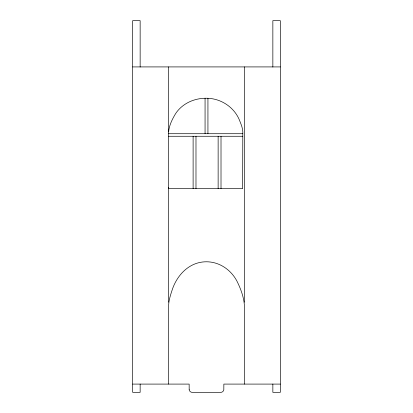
<?xml version="1.0" encoding="UTF-8"?>
<svg xmlns="http://www.w3.org/2000/svg" width="413" height="413" viewBox="0 0 413 413"><rect width="100%" height="100%" fill="white"/><g stroke="black" fill="none" stroke-linecap="round" stroke-linejoin="round"><path stroke-width="0.62" d="M168.643 131.861C169.154 125.268 172.293 119.13 175.649 113.544C182.278 103.591 193.945 98.299 205.731 98.237C219.892 98.01 233.376 106.347 239.117 119.342C240.691 123.368 242.648 127.472 242.813 131.861L242.643 188.638L168.819 188.638L168.643 187.585M132.671 66.916L280.329 66.916M168.643 133.719L242.813 133.719M168.643 136.264L242.813 136.264M132.671 384.09L189.144 384.09L189.18 389.722M280.329 384.09L223.856 384.09L223.82 389.722A3.123 3.123 0 0 1 220.981 392.34L192.014 392.34A3.108 3.108 0 0 1 189.19 389.738M272.854 67.045L272.854 20.65L280.329 20.65L280.329 392.34L272.854 392.35L272.854 384.09M244.357 66.916L244.357 302.202M244.357 384.09L244.357 304.763C243.593 296.441 240.603 288.444 236.881 281.016C230.924 269.772 219.427 261.816 206.5 261.78C190.192 261.723 178.008 273.845 172.691 288.398C170.915 293.715 169.031 299.131 168.643 304.763L168.643 384.09M221.012 136.264L221.012 188.638M218.136 136.264L218.136 188.638M207.935 98.237L207.935 133.719M205.065 98.237L205.065 133.719M195.984 136.264L195.984 188.638M193.114 136.264L193.114 188.638M168.643 66.916L168.643 302.202M140.146 67.045L140.146 20.65L132.671 20.65L132.671 392.34L140.146 392.35L140.146 384.09"/></g></svg>
